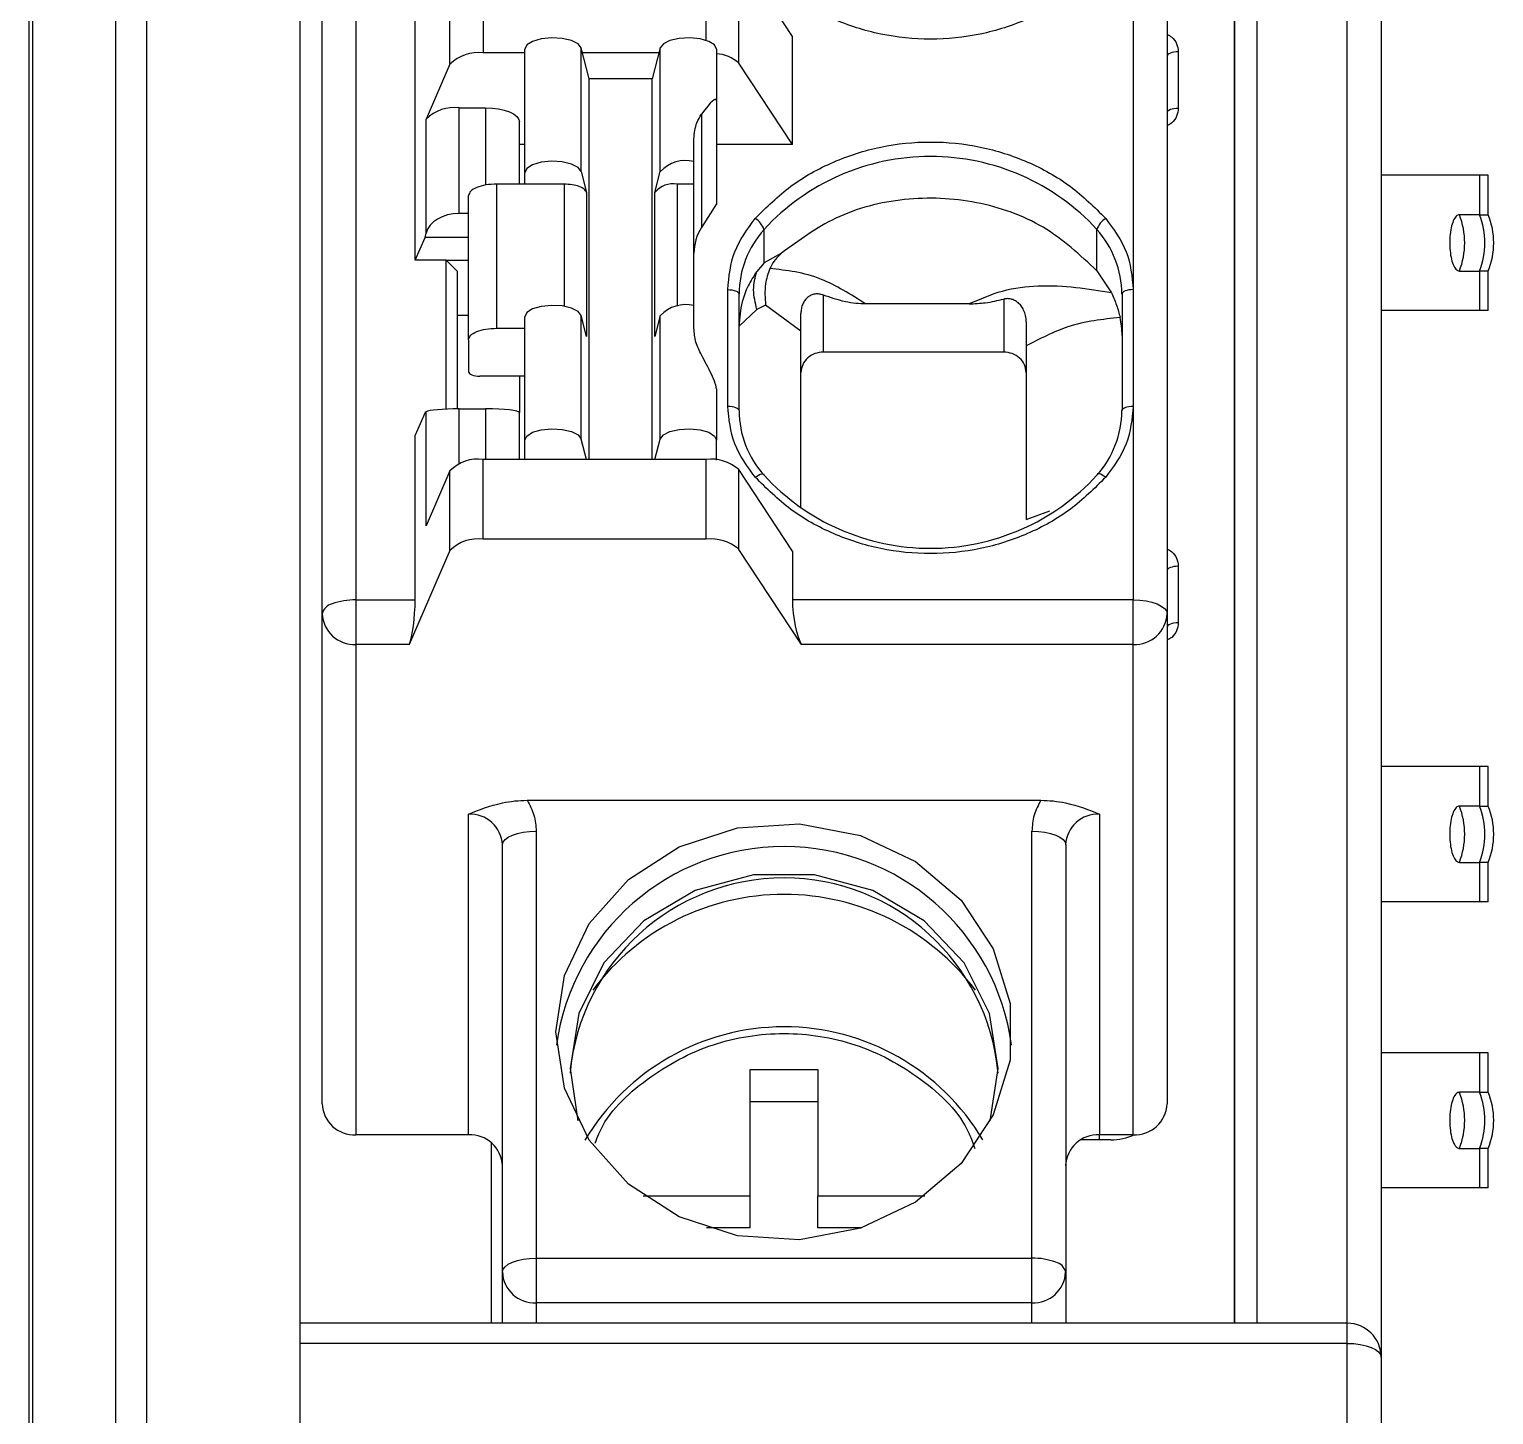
# Model space of a CAD drawing. Header units: millimetres. Extents: x 166 to 181, y 170 to 276.
# Drawn here: x 167.73 to 180.73, y 245.88 to 258.18 of the extents above; entities that cross this region are included whole.
import ezdxf

# ---------------------------------------------------------------- set-up
doc = ezdxf.new("R2010")
doc.units = ezdxf.units.MM

msp = doc.modelspace()

# ---------------------------------------------------------------- linework, layer by layer
at = {"color": 7, "linetype": 'Continuous', "lineweight": 25}
for p, q in [((170.129, 272.546), (170.129, 242.943)), ((178.629, 246.692), (178.629, 271.54)), ((170.629, 253.114), (170.629, 271.294)), ((170.329, 252.992), (170.329, 271.172)), ((177.829, 271.172), (177.829, 252.992)), ((178.429, 246.692), (178.429, 271.113)), ((179.729, 270.718), (179.729, 246.392)), ((167.729, 242.175), (167.729, 270.532)), ((167.757, 270.583), (167.757, 242.226)), ((168.77, 267.909), (168.77, 242.943)), ((168.498, 242.873), (168.498, 267.695)), ((177.529, 259.403), (177.529, 255.869)), ((171.154, 256.129), (171.154, 259.143)), ((171.758, 258.929), (171.758, 257.97)), ((174.027, 257.879), (174.027, 258.839)), ((174.504, 258.116), (174.027, 258.839)), ((171.463, 257.869), (171.463, 258.828)), ((174.504, 257.156), (174.504, 258.116)), ((172.129, 257.97), (171.758, 257.97)), ((172.129, 256.907), (172.129, 258.003)), ((172.627, 256.917), (172.627, 258.014)), ((172.698, 257.739), (172.627, 258.014)), ((173.319, 257.97), (172.639, 257.97)), ((173.33, 258.014), (173.259, 257.739)), ((173.33, 256.917), (173.33, 258.014)), ((173.829, 258.003), (173.829, 257.546)), ((177.929, 257.981), (177.929, 257.478)), ((171.463, 257.869), (171.251, 257.381)), ((174.504, 257.156), (174.027, 257.879)), ((172.698, 254.361), (172.698, 257.739)), ((173.259, 257.739), (172.698, 257.739)), ((173.259, 254.361), (173.259, 257.739)), ((173.829, 257.546), (173.829, 256.631)), ((171.546, 257.482), (171.779, 257.482)), ((171.546, 256.545), (171.546, 257.482)), ((173.696, 257.426), (173.696, 256.421)), ((171.251, 256.369), (171.251, 257.381)), ((172.079, 256.805), (172.079, 257.36)), ((172.129, 257.156), (172.079, 257.156)), ((173.629, 257.006), (173.629, 257.207)), ((174.504, 257.156), (173.829, 257.156)), ((172.129, 256.805), (172.129, 256.907)), ((172.627, 256.917), (172.675, 256.732)), ((173.282, 256.732), (173.33, 256.917)), ((173.629, 256.805), (173.629, 257.006)), ((180.603, 256.884), (179.729, 256.884)), ((180.679, 256.884), (180.603, 256.884)), ((180.603, 256.884), (180.603, 256.534)), ((180.679, 256.534), (180.679, 256.884)), ((171.879, 255.526), (171.879, 256.805)), ((172.129, 256.805), (171.879, 256.805)), ((172.476, 256.805), (172.129, 256.805)), ((173.629, 256.805), (173.481, 256.805)), ((173.629, 255.728), (173.629, 256.805)), ((171.629, 255.424), (171.629, 256.703)), ((172.675, 256.732), (172.675, 255.453)), ((173.282, 255.453), (173.282, 256.732)), ((173.829, 256.631), (173.696, 256.421)), ((171.629, 256.545), (171.546, 256.545)), ((180.603, 256.534), (180.424, 256.534)), ((180.603, 256.534), (180.679, 256.534)), ((171.242, 256.332), (171.251, 256.369)), ((174.251, 256.108), (174.251, 256.402)), ((177.206, 256.036), (177.206, 256.402)), ((171.154, 256.129), (171.242, 256.332)), ((171.629, 256.332), (171.242, 256.332)), ((171.429, 256.129), (171.154, 256.129)), ((171.429, 254.807), (171.429, 256.129)), ((171.529, 256.031), (171.429, 256.129)), ((171.429, 256.129), (171.629, 256.129)), ((174.251, 256.108), (174.187, 256.031)), ((174.405, 256.191), (174.251, 256.108)), ((171.529, 254.81), (171.529, 256.031)), ((177.206, 256.036), (177.335, 255.841)), ((180.424, 256.034), (180.603, 256.034)), ((180.603, 256.034), (180.603, 255.684)), ((180.679, 256.034), (180.603, 256.034)), ((180.679, 255.684), (180.679, 256.034)), ((173.929, 254.835), (173.929, 255.869)), ((177.529, 255.869), (177.529, 254.835)), ((173.629, 255.527), (173.629, 255.728)), ((174.029, 254.795), (174.029, 255.828)), ((174.265, 255.73), (174.188, 255.693)), ((174.579, 255.501), (174.265, 255.73)), ((174.779, 255.315), (174.779, 255.82)), ((176.072, 255.742), (175.154, 255.742)), ((176.379, 255.785), (176.379, 255.315)), ((177.429, 255.828), (177.429, 254.795)), ((171.529, 255.642), (171.629, 255.642)), ((172.129, 254.532), (172.129, 255.628)), ((172.627, 254.542), (172.627, 255.639)), ((172.675, 255.453), (172.627, 255.639)), ((173.33, 255.639), (173.282, 255.453)), ((173.33, 254.542), (173.33, 255.639)), ((174.188, 255.693), (174.029, 255.544)), ((180.603, 255.684), (179.729, 255.684)), ((180.679, 255.684), (180.603, 255.684)), ((171.879, 255.526), (172.129, 255.526)), ((174.029, 255.544), (174.029, 255.544)), ((174.579, 253.93), (174.579, 255.501)), ((171.629, 255.424), (171.629, 255.14)), ((176.579, 255.37), (176.579, 253.829)), ((176.379, 255.315), (174.779, 255.315)), ((172.129, 255.099), (171.729, 255.099)), ((172.079, 255.099), (172.079, 254.779)), ((173.829, 254.988), (173.829, 254.532)), ((171.546, 254.81), (171.779, 254.81)), ((177.529, 254.835), (177.529, 253.114)), ((171.242, 254.779), (171.154, 254.576)), ((171.251, 254.784), (171.242, 254.779)), ((171.251, 253.772), (171.251, 254.784)), ((172.079, 254.361), (172.079, 254.779)), ((171.154, 253.114), (171.154, 254.576)), ((172.674, 254.361), (172.627, 254.542)), ((173.283, 254.361), (173.33, 254.542)), ((172.129, 254.361), (172.129, 254.532)), ((173.829, 254.356), (173.829, 254.532)), ((171.758, 253.653), (171.758, 254.361)), ((173.738, 254.361), (171.758, 254.361)), ((173.738, 253.653), (173.738, 254.361)), ((171.463, 254.261), (171.251, 253.772)), ((171.463, 253.553), (171.463, 254.261)), ((174.027, 253.563), (174.027, 254.271)), ((174.504, 253.548), (174.027, 254.271)), ((173.738, 253.653), (171.758, 253.653)), ((171.463, 253.553), (171.101, 252.718)), ((174.584, 252.718), (174.027, 253.563)), ((174.504, 253.548), (174.504, 253.114)), ((177.929, 253.413), (177.929, 252.911)), ((170.629, 252.718), (170.629, 253.114)), ((170.629, 253.114), (171.154, 253.114)), ((177.529, 253.114), (174.504, 253.114)), ((177.529, 252.884), (177.529, 253.114)), ((170.329, 248.64), (170.329, 252.992)), ((177.829, 252.992), (177.829, 248.64)), ((177.529, 252.718), (177.529, 252.884)), ((170.629, 248.366), (170.629, 252.718)), ((171.101, 252.718), (170.629, 252.718)), ((177.529, 252.718), (174.584, 252.718)), ((177.529, 248.366), (177.529, 252.718)), ((180.603, 251.634), (179.729, 251.634)), ((180.679, 251.634), (180.603, 251.634)), ((180.603, 251.634), (180.603, 251.284)), ((180.679, 251.284), (180.679, 251.634)), ((172.148, 251.335), (176.709, 251.335)), ((171.629, 248.366), (171.629, 251.213)), ((177.229, 251.213), (177.229, 248.366)), ((180.603, 251.284), (180.424, 251.284)), ((180.603, 251.284), (180.679, 251.284)), ((172.229, 251.061), (172.229, 247.27)), ((176.629, 247.27), (176.629, 251.061)), ((171.929, 247.148), (171.929, 250.939)), ((176.929, 250.939), (176.929, 247.148)), ((180.424, 250.784), (180.603, 250.784)), ((180.603, 250.784), (180.603, 250.434)), ((180.679, 250.784), (180.603, 250.784)), ((180.679, 250.434), (180.679, 250.784)), ((180.603, 250.434), (179.729, 250.434)), ((180.679, 250.434), (180.603, 250.434)), ((180.603, 249.094), (179.729, 249.094)), ((180.679, 249.094), (180.603, 249.094)), ((180.603, 249.094), (180.603, 248.744)), ((180.679, 248.744), (180.679, 249.094)), ((174.129, 248.944), (174.729, 248.944)), ((174.129, 247.825), (174.129, 248.944)), ((174.729, 248.944), (174.729, 247.825)), ((180.603, 248.744), (180.424, 248.744)), ((180.603, 248.744), (180.679, 248.744)), ((174.729, 248.659), (174.129, 248.659)), ((171.629, 248.366), (170.629, 248.366)), ((177.329, 248.32), (177.063, 248.32)), ((177.529, 248.366), (177.229, 248.366)), ((177.529, 248.363), (177.529, 248.366)), ((171.829, 248.296), (171.829, 246.692)), ((180.424, 248.244), (180.603, 248.244)), ((180.603, 248.244), (180.603, 247.894)), ((180.679, 248.244), (180.603, 248.244)), ((180.679, 247.894), (180.679, 248.244)), ((173.178, 247.825), (174.129, 247.825)), ((174.129, 247.54), (174.129, 247.825)), ((174.729, 247.54), (174.729, 247.825)), ((174.729, 247.825), (175.68, 247.825)), ((180.603, 247.894), (179.729, 247.894)), ((180.679, 247.894), (180.603, 247.894)), ((174.129, 247.54), (173.739, 247.54)), ((175.119, 247.54), (174.729, 247.54)), ((172.229, 247.27), (172.229, 247.04)), ((172.229, 247.27), (176.629, 247.27)), ((176.629, 246.874), (176.629, 247.27)), ((171.929, 246.692), (171.929, 247.148)), ((176.929, 247.148), (176.929, 246.692)), ((172.229, 247.04), (172.229, 246.874)), ((176.629, 246.874), (172.229, 246.874)), ((179.429, 246.692), (170.129, 246.692)), ((179.429, 246.514), (170.129, 246.514)), ((179.429, 242.13), (179.429, 246.514)), ((179.729, 246.392), (179.729, 242.008))]:
    msp.add_line(p, q, dxfattribs=at)
at = {"color": 8, "linetype": 'Continuous', "lineweight": 25}
for p, q in [((179.429, 246.692), (179.429, 270.84)), ((178.432, 246.692), (178.432, 266.224)), ((173.738, 258.082), (173.738, 258.929)), ((171.779, 257.482), (171.779, 256.796)), ((172.476, 256.805), (172.476, 255.721)), ((173.481, 256.805), (173.481, 255.721)), ((171.546, 254.326), (171.546, 254.81)), ((171.779, 254.81), (171.779, 254.361)), ((176.579, 253.829), (176.788, 253.905)), ((177.229, 248.32), (177.229, 248.366)), ((172.229, 246.874), (172.229, 246.692)), ((176.629, 246.692), (176.629, 246.874)), ((179.429, 246.514), (179.429, 246.692))]:
    msp.add_line(p, q, dxfattribs=at)
at = {"color": 7, "linetype": 'Continuous', "lineweight": 25, "flags": 128}
for points in [[(172.627, 258.014), (172.6, 258.05), (172.541, 258.08), (172.459, 258.099), (172.366, 258.105), (172.274, 258.095), (172.197, 258.073), (172.146, 258.041), (172.129, 258.003)], [(173.829, 258.003), (173.811, 258.041), (173.76, 258.073), (173.683, 258.095), (173.592, 258.105), (173.498, 258.099), (173.416, 258.08), (173.358, 258.05), (173.33, 258.014)], [(177.929, 257.981), (177.909, 257.98), (177.89, 257.978), (177.873, 257.974), (177.858, 257.969), (177.846, 257.963), (177.836, 257.956), (177.831, 257.948), (177.829, 257.94)], [(171.779, 257.482), (171.837, 257.479), (171.893, 257.473), (171.945, 257.461), (171.991, 257.446), (172.028, 257.428), (172.056, 257.407), (172.073, 257.384), (172.079, 257.36)], [(177.929, 257.478), (177.909, 257.478), (177.89, 257.475), (177.873, 257.472), (177.858, 257.467), (177.846, 257.46), (177.836, 257.453), (177.831, 257.446), (177.829, 257.438)], [(172.627, 256.917), (172.6, 256.954), (172.541, 256.984), (172.459, 257.003), (172.366, 257.008), (172.274, 256.999), (172.197, 256.977), (172.146, 256.945), (172.129, 256.907)], [(173.929, 255.869), (173.948, 255.868), (173.967, 255.866), (173.984, 255.862), (173.999, 255.857), (174.012, 255.851), (174.021, 255.844), (174.027, 255.836), (174.029, 255.828)], [(177.529, 255.869), (177.509, 255.868), (177.49, 255.866), (177.473, 255.862), (177.458, 255.857), (177.446, 255.851), (177.436, 255.844), (177.431, 255.836), (177.429, 255.828)], [(172.627, 255.639), (172.6, 255.675), (172.541, 255.705), (172.459, 255.724), (172.366, 255.729), (172.274, 255.72), (172.197, 255.698), (172.146, 255.666), (172.129, 255.628)], [(171.629, 255.14), (171.631, 255.132), (171.636, 255.124), (171.646, 255.117), (171.658, 255.111), (171.673, 255.106), (171.69, 255.102), (171.709, 255.1), (171.729, 255.099)], [(173.929, 254.835), (173.948, 254.835), (173.967, 254.832), (173.984, 254.829), (173.999, 254.823), (174.012, 254.817), (174.021, 254.81), (174.027, 254.803), (174.029, 254.795)], [(177.429, 254.795), (177.431, 254.803), (177.436, 254.81), (177.446, 254.817), (177.458, 254.823), (177.473, 254.829), (177.49, 254.832), (177.509, 254.835), (177.529, 254.835)], [(172.129, 254.532), (172.146, 254.569), (172.197, 254.602), (172.274, 254.624), (172.366, 254.633), (172.459, 254.628), (172.541, 254.609), (172.6, 254.579), (172.627, 254.542)], [(173.33, 254.542), (173.358, 254.579), (173.416, 254.609), (173.498, 254.628), (173.592, 254.633), (173.683, 254.624), (173.76, 254.602), (173.811, 254.569), (173.829, 254.532)], [(174.173, 254.204), (174.188, 254.214), (174.203, 254.223), (174.216, 254.229), (174.228, 254.232), (174.238, 254.233), (174.245, 254.232), (174.249, 254.227), (174.251, 254.221)], [(177.284, 254.204), (177.269, 254.214), (177.254, 254.223), (177.241, 254.229), (177.229, 254.232), (177.22, 254.233), (177.212, 254.232), (177.208, 254.227), (177.206, 254.221)], [(177.929, 253.413), (177.909, 253.412), (177.89, 253.41), (177.873, 253.406), (177.858, 253.401), (177.846, 253.395), (177.836, 253.388), (177.831, 253.38), (177.829, 253.373)], [(177.529, 253.114), (177.587, 253.112), (177.643, 253.105), (177.695, 253.093), (177.741, 253.078), (177.778, 253.06), (177.806, 253.039), (177.823, 253.016), (177.829, 252.992)], [(177.929, 252.911), (177.909, 252.91), (177.89, 252.908), (177.873, 252.904), (177.858, 252.899), (177.846, 252.893), (177.836, 252.886), (177.831, 252.878), (177.829, 252.87)], [(171.929, 250.939), (171.934, 250.963), (171.952, 250.986), (171.979, 251.007), (172.017, 251.025), (172.062, 251.04), (172.114, 251.052), (172.17, 251.059), (172.229, 251.061)], [(172.404, 249.28), (172.479, 249.779), (172.698, 250.241), (173.047, 250.632), (173.497, 250.922), (174.017, 251.091), (174.567, 251.125), (175.107, 251.023), (175.596, 250.791), (176, 250.447), (176.286, 250.017), (176.435, 249.531), (176.435, 249.028), (176.286, 248.543), (176, 248.112), (175.596, 247.768), (175.107, 247.536), (174.567, 247.434), (174.017, 247.468), (173.497, 247.637), (173.047, 247.928), (172.698, 248.318), (172.479, 248.78), (172.404, 249.28)], [(176.629, 251.061), (176.687, 251.059), (176.743, 251.052), (176.795, 251.04), (176.841, 251.025), (176.878, 251.007), (176.906, 250.986), (176.923, 250.963), (176.929, 250.939)], [(176.259, 248.488), (176.329, 248.954), (176.252, 249.443), (176.027, 249.893), (175.673, 250.266), (175.218, 250.533), (174.699, 250.672), (174.158, 250.672), (173.639, 250.533), (173.184, 250.266), (172.83, 249.893), (172.606, 249.443), (172.529, 248.954), (172.599, 248.488)], [(171.929, 247.148), (171.934, 247.172), (171.952, 247.194), (171.979, 247.216), (172.017, 247.234), (172.062, 247.249), (172.114, 247.26), (172.17, 247.267), (172.229, 247.27)], [(179.429, 246.514), (179.487, 246.512), (179.543, 246.505), (179.595, 246.493), (179.641, 246.478), (179.678, 246.46), (179.706, 246.439), (179.723, 246.416), (179.729, 246.392)]]:
    msp.add_lwpolyline(points, dxfattribs=at)
at = {"color": 7, "linetype": 'Continuous', "lineweight": 25}
for centre, radius, start, end in [((171.71, 257.628), 0.345, 81.9732, 135.7156), ((173.808, 257.639), 0.325, 47.5397, 86.2921), ((171.498, 257.14), 0.345, 81.9732, 135.7156), ((173.555, 256.709), 0.306, 76.0486, 137.1486), ((175.729, 255.043), 2.008, 42.6222, 137.3778), ((173.445, 256.595), 0.213, 80.2881, 139.9401), ((174.078, 256.345), 0.182, 18.2889, 58.532), ((177.379, 256.345), 0.182, 121.4679, 161.7111), ((179.783, 256.284), 0.688, 338.6963, 21.3037), ((179.962, 256.284), 0.688, 338.6963, 21.3037), ((180.079, 256.284), 0.65, 337.3801, 22.6199), ((174.056, 256.191), 0.427, 147.4715, 179.8349), ((174.895, 255.823), 0.866, 138.0301, 179.6557), ((176.562, 255.823), 0.866, 0.3443, 41.9699), ((173.555, 255.43), 0.306, 76.0486, 137.1486), ((174.895, 254.8), 0.866, 180.3443, 221.9699), ((176.562, 254.8), 0.866, 318.0301, 359.6557), ((171.71, 254.019), 0.345, 81.9702, 135.7186), ((173.779, 253.985), 0.379, 49.0571, 96.2768), ((175.729, 255.58), 2.008, 222.6223, 317.3777), ((171.71, 253.311), 0.345, 81.9717, 135.7171), ((173.779, 253.277), 0.379, 49.0572, 96.2761), ((170.618, 252.531), 0.583, 88.9361, 110.1899), ((170.441, 252.965), 0.116, 102.2686, 166.6875), ((170.616, 253.006), 0.288, 182.7037, 272.47), ((177.541, 253.006), 0.288, 267.5299, 357.2964), ((171.641, 250.925), 0.288, 2.704, 92.47), ((177.216, 250.925), 0.288, 87.53, 177.2959), ((179.783, 251.034), 0.688, 338.6962, 21.3038), ((179.962, 251.034), 0.688, 338.6962, 21.3038), ((180.079, 251.034), 0.65, 337.3801, 22.6199), ((174.429, 248.886), 2.039, 7.7394, 172.2606), ((174.429, 248.738), 1.908, 5.288, 174.712), ((174.429, 248.378), 2.122, 36.8392, 143.1608), ((174.429, 247.27), 2.054, 30.756, 149.3732), ((179.783, 248.494), 0.688, 338.6962, 21.3038), ((179.962, 248.494), 0.688, 338.6962, 21.3038), ((180.079, 248.494), 0.65, 337.3801, 22.6199), ((170.616, 248.653), 0.288, 182.7037, 272.47), ((177.541, 248.653), 0.288, 267.5299, 357.2964), ((171.641, 248.078), 0.288, 2.7038, 92.4698), ((177.216, 248.078), 0.288, 87.5302, 177.2961), ((177.33, 248.803), 0.483, 269.8745, 295.9047), ((176.64, 246.687), 0.583, 69.8108, 91.0622), ((172.216, 247.161), 0.288, 182.7042, 272.4694), ((176.641, 247.161), 0.288, 267.5305, 357.2958), ((176.816, 247.121), 0.116, 13.3116, 77.7323), ((179.429, 246.392), 0.3, 0, 90)]:
    msp.add_arc(centre, radius, start, end, dxfattribs=at)
for centre, major_axis, ratio, start_param, end_param in [((173.579, 257.151), (0.246, 0.407), 0.11225, 6.099179, 7.183134), ((171.546, 256.332), (0.3, 0), 0.711252, 1.570796, 2.96706), ((176.429, 255.055), (0.839, 0.839), 0.649408, 5.707227, 5.889967), ((171.546, 254.779), (0.3, 0), 0.102221, 1.570796, 2.96706), ((171.779, 254.779), (0.3, 0), 0.102221, 0, 1.570796), ((171.101, 252.992), (0.022, 0.3), 0.160237, 3.572268, 5.143064), ((174.584, 252.992), (-0.035, 0.3), 0.241732, 1.123923, 2.694719)]:
    msp.add_ellipse(centre, major_axis=major_axis, ratio=ratio, start_param=start_param, end_param=end_param, dxfattribs=at)
for points, knots in [([(177.284, 258.772), (177.184, 258.671), (176.982, 258.471), (176.597, 258.259), (176.175, 258.122), (175.729, 258.078), (175.283, 258.122), (174.861, 258.259), (174.475, 258.471), (174.274, 258.671), (174.173, 258.772)], [0, 0, 0, 0, 0.125038, 0.249996, 0.374921, 0.499998, 0.624923, 0.75, 0.874885, 1, 1, 1, 1]), ([(173.629, 257.207), (173.633, 257.257), (173.641, 257.338), (173.681, 257.401), (173.696, 257.426)], [0, 0, 0, 0, 0.617979, 1, 1, 1, 1]), ([(174.173, 256.501), (174.274, 256.601), (174.475, 256.801), (174.861, 257.013), (175.283, 257.15), (175.729, 257.194), (176.175, 257.15), (176.596, 257.014), (176.982, 256.801), (177.184, 256.601), (177.284, 256.501)], [0, 0, 0, 0, 0.125038, 0.249996, 0.374921, 0.499998, 0.624923, 0.75, 0.874885, 1, 1, 1, 1]), ([(171.879, 256.805), (171.846, 256.804), (171.78, 256.801), (171.698, 256.777), (171.64, 256.743), (171.632, 256.717), (171.629, 256.703)], [0, 0, 0, 0, 0.25, 0.500003, 0.750007, 1, 1, 1, 1]), ([(172.675, 256.732), (172.67, 256.742), (172.66, 256.762), (172.613, 256.785), (172.55, 256.802), (172.501, 256.804), (172.476, 256.805)], [0, 0, 0, 0, 0.249986, 0.499991, 0.749996, 1, 1, 1, 1]), ([(177.206, 256.036), (177.056, 256.176), (176.755, 256.456), (176.142, 256.672), (175.497, 256.7), (174.881, 256.542), (174.56, 256.305), (174.405, 256.191)], [0, 0, 0, 0, 0.203015, 0.406031, 0.609046, 0.812061, 1, 1, 1, 1]), ([(173.929, 255.869), (173.94, 255.984), (173.962, 256.214), (174.103, 256.405), (174.173, 256.501)], [0, 0, 0, 0, 0.4999993, 1, 1, 1, 1]), ([(177.284, 256.501), (177.355, 256.405), (177.495, 256.214), (177.518, 255.984), (177.529, 255.869)], [0, 0, 0, 0, 0.500001, 1, 1, 1, 1]), ([(180.424, 256.534), (180.414, 256.532), (180.395, 256.526), (180.369, 256.483), (180.35, 256.42), (180.339, 256.34), (180.337, 256.255), (180.345, 256.173), (180.362, 256.103), (180.386, 256.054), (180.408, 256.036), (180.421, 256.035), (180.424, 256.034)], [0, 0, 0, 0, 0.107373, 0.214746, 0.322116, 0.429492, 0.536865, 0.644238, 0.751607, 0.85898, 0.966351, 1, 1, 1, 1]), ([(174.405, 256.191), (174.382, 256.169), (174.341, 256.13), (174.314, 256.078), (174.302, 256.055)], [0, 0, 0, 0, 0.561434, 1, 1, 1, 1]), ([(174.187, 256.031), (174.16, 255.988), (174.105, 255.904), (174.044, 255.74), (174.034, 255.617), (174.029, 255.544)], [0, 0, 0, 0, 0.289781, 0.579561, 1, 1, 1, 1]), ([(174.188, 255.693), (174.174, 255.751), (174.144, 255.868), (174.173, 255.976), (174.187, 256.031)], [0, 0, 0, 0, 0.5, 1, 1, 1, 1]), ([(174.302, 256.055), (174.287, 256.011), (174.251, 255.905), (174.26, 255.794), (174.265, 255.73)], [0, 0, 0, 0, 0.426299, 1, 1, 1, 1]), ([(175.154, 255.742), (175.021, 255.825), (174.724, 256.011), (174.452, 256.04), (174.302, 256.055)], [0, 0, 0, 0, 0.447906, 1, 1, 1, 1]), ([(177.335, 255.841), (177.126, 255.874), (176.826, 255.923), (176.371, 255.871), (176.169, 255.784), (176.072, 255.742)], [0, 0, 0, 0, 0.540412, 0.778862, 1, 1, 1, 1]), ([(177.335, 255.841), (177.351, 255.804), (177.385, 255.728), (177.403, 255.658), (177.412, 255.621)], [0, 0, 0, 0, 0.487871, 1, 1, 1, 1]), ([(174.779, 255.82), (174.766, 255.823), (174.742, 255.831), (174.704, 255.831), (174.668, 255.821), (174.637, 255.801), (174.612, 255.774), (174.593, 255.74), (174.581, 255.7), (174.579, 255.671), (174.579, 255.656)], [0, 0, 0, 0, 0.147556, 0.282064, 0.406605, 0.525048, 0.635414, 0.749615, 0.87037, 1, 1, 1, 1]), ([(175.154, 255.742), (175.124, 255.743), (175.062, 255.745), (174.928, 255.768), (174.841, 255.798), (174.779, 255.82)], [0, 0, 0, 0, 0.2066765, 0.4362857, 1, 1, 1, 1]), ([(176.072, 255.742), (176.121, 255.744), (176.23, 255.75), (176.326, 255.772), (176.379, 255.785)], [0, 0, 0, 0, 0.444232, 1, 1, 1, 1]), ([(176.579, 255.582), (176.578, 255.601), (176.575, 255.637), (176.558, 255.686), (176.535, 255.724), (176.508, 255.754), (176.477, 255.774), (176.444, 255.786), (176.41, 255.79), (176.389, 255.787), (176.379, 255.785)], [0, 0, 0, 0, 0.170699, 0.322162, 0.455154, 0.570807, 0.681523, 0.787501, 0.892408, 1, 1, 1, 1]), ([(174.579, 255.501), (174.579, 255.525), (174.579, 255.575), (174.579, 255.629), (174.579, 255.656)], [0, 0, 0, 0, 0.483958, 1, 1, 1, 1]), ([(177.412, 255.621), (177.258, 255.605), (176.983, 255.577), (176.702, 255.433), (176.579, 255.37)], [0, 0, 0, 0, 0.5608795, 1, 1, 1, 1]), ([(176.579, 255.582), (176.579, 255.545), (176.579, 255.472), (176.579, 255.404), (176.579, 255.37)], [0, 0, 0, 0, 0.513036, 1, 1, 1, 1]), ([(171.629, 255.424), (171.632, 255.438), (171.64, 255.464), (171.698, 255.498), (171.78, 255.522), (171.846, 255.525), (171.879, 255.526)], [0, 0, 0, 0, 0.250005, 0.500005, 0.750004, 1, 1, 1, 1]), ([(173.696, 255.289), (173.677, 255.326), (173.638, 255.404), (173.632, 255.485), (173.629, 255.527)], [0, 0, 0, 0, 0.482076, 1, 1, 1, 1]), ([(173.829, 254.988), (173.828, 254.994), (173.827, 255.007), (173.814, 255.049), (173.773, 255.146), (173.726, 255.232), (173.696, 255.289)], [0, 0, 0, 0, 0.102335, 0.2128472, 0.4768506, 1, 1, 1, 1]), ([(174.779, 255.315), (174.752, 255.312), (174.7, 255.306), (174.634, 255.264), (174.588, 255.204), (174.582, 255.156), (174.579, 255.132)], [0, 0, 0, 0, 0.249996, 0.499995, 0.749995, 1, 1, 1, 1]), ([(176.579, 255.132), (176.576, 255.156), (176.57, 255.204), (176.523, 255.264), (176.457, 255.306), (176.405, 255.312), (176.379, 255.315)], [0, 0, 0, 0, 0.250005, 0.500005, 0.750004, 1, 1, 1, 1]), ([(174.173, 254.204), (174.103, 254.299), (173.962, 254.491), (173.94, 254.721), (173.929, 254.835)], [0, 0, 0, 0, 0.5000007, 1, 1, 1, 1]), ([(177.529, 254.835), (177.518, 254.721), (177.495, 254.491), (177.355, 254.299), (177.284, 254.204)], [0, 0, 0, 0, 0.499999, 1, 1, 1, 1]), ([(177.284, 254.204), (177.184, 254.104), (176.982, 253.903), (176.597, 253.691), (176.175, 253.554), (175.729, 253.511), (175.283, 253.554), (174.861, 253.691), (174.475, 253.903), (174.274, 254.103), (174.173, 254.204)], [0, 0, 0, 0, 0.125038, 0.2499959, 0.3749207, 0.499998, 0.624923, 0.7500003, 0.8748857, 1, 1, 1, 1]), ([(171.629, 251.213), (171.722, 251.25), (171.843, 251.299), (172.035, 251.331), (172.111, 251.334), (172.148, 251.335)], [0, 0, 0, 0, 0.628172, 0.820215, 1, 1, 1, 1]), ([(172.148, 251.335), (172.172, 251.292), (172.218, 251.205), (172.225, 251.109), (172.229, 251.061)], [0, 0, 0, 0, 0.499997, 1, 1, 1, 1]), ([(176.709, 251.335), (176.686, 251.292), (176.639, 251.205), (176.632, 251.109), (176.629, 251.061)], [0, 0, 0, 0, 0.499997, 1, 1, 1, 1]), ([(176.709, 251.335), (176.746, 251.334), (176.822, 251.331), (177.015, 251.299), (177.136, 251.25), (177.229, 251.213)], [0, 0, 0, 0, 0.179423, 0.371812, 1, 1, 1, 1]), ([(180.424, 251.284), (180.414, 251.282), (180.395, 251.276), (180.369, 251.233), (180.35, 251.17), (180.339, 251.09), (180.337, 251.005), (180.345, 250.923), (180.362, 250.853), (180.386, 250.804), (180.408, 250.786), (180.421, 250.785), (180.424, 250.784)], [0, 0, 0, 0, 0.107373, 0.214744, 0.322117, 0.429489, 0.536861, 0.644234, 0.751607, 0.85898, 0.966351, 1, 1, 1, 1]), ([(172.753, 248.291), (172.763, 248.319), (172.843, 248.545), (173.199, 248.88), (173.772, 249.196), (174.429, 249.297), (175.085, 249.196), (175.66, 248.881), (176.024, 248.53), (176.107, 248.288), (176.122, 248.243)], [0, 0, 0, 0, 0.022957, 0.183075, 0.343193, 0.493464, 0.643736, 0.803854, 0.963972, 1, 1, 1, 1]), ([(180.424, 248.744), (180.414, 248.742), (180.395, 248.736), (180.369, 248.693), (180.35, 248.63), (180.339, 248.55), (180.337, 248.465), (180.345, 248.383), (180.362, 248.313), (180.386, 248.264), (180.408, 248.246), (180.421, 248.245), (180.424, 248.244)], [0, 0, 0, 0, 0.107373, 0.214744, 0.322117, 0.429489, 0.536861, 0.644234, 0.751607, 0.85898, 0.966351, 1, 1, 1, 1])]:
    msp.add_open_spline(points, degree=3, knots=knots, dxfattribs=at)
at = {"color": 8, "linetype": 'Continuous', "lineweight": 25}
for points, knots in [([(177.829, 258.136), (177.843, 258.128), (177.88, 258.108), (177.92, 258.053), (177.926, 258.005), (177.929, 257.981)], [0, 0, 0, 0, 0.242302, 0.617838, 1, 1, 1, 1]), ([(177.929, 257.478), (177.926, 257.455), (177.92, 257.407), (177.88, 257.351), (177.843, 257.331), (177.829, 257.323)], [0, 0, 0, 0, 0.379443, 0.757132, 1, 1, 1, 1]), ([(177.829, 253.568), (177.843, 253.56), (177.88, 253.54), (177.92, 253.485), (177.926, 253.437), (177.929, 253.413)], [0, 0, 0, 0, 0.242294, 0.617851, 1, 1, 1, 1]), ([(177.929, 252.911), (177.926, 252.887), (177.92, 252.839), (177.88, 252.784), (177.843, 252.764), (177.829, 252.756)], [0, 0, 0, 0, 0.379436, 0.757127, 1, 1, 1, 1])]:
    msp.add_open_spline(points, degree=3, knots=knots, dxfattribs=at)

doc.saveas('drawing.dxf')
